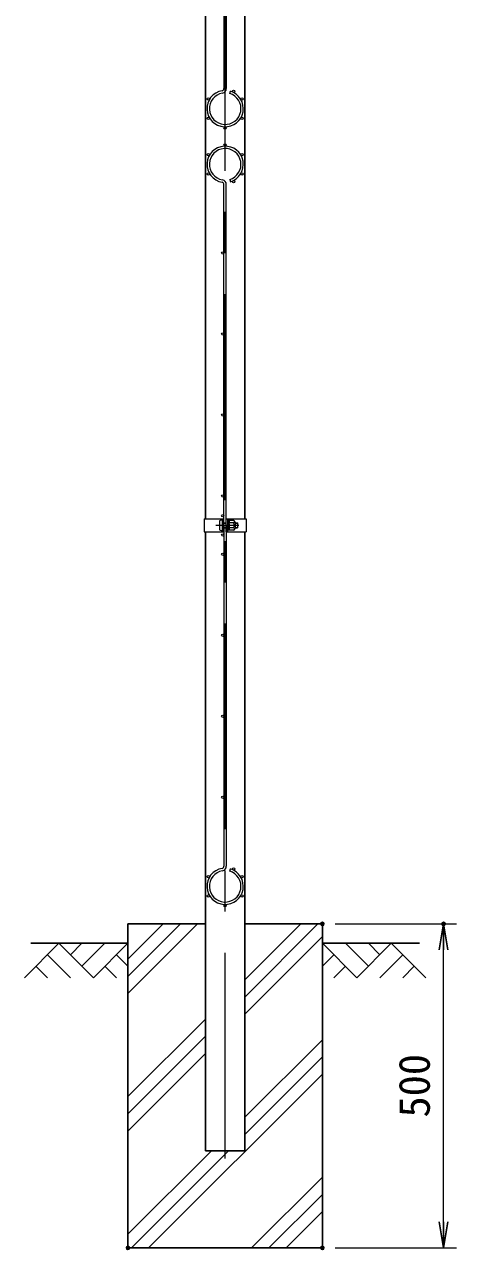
# Model space of a CAD drawing. Units: millimetres, scale not verified. Extents: x -4200 to 4200, y -2970 to 2970.
# Drawn here: x -233 to 434, y -609 to 1282 of the extents above; entities that cross this region are included whole.
import ezdxf
from ezdxf.enums import TextEntityAlignment as Align

# ---------------------------------------------------------------- set-up
doc = ezdxf.new("R2010")
doc.units = ezdxf.units.MM
doc.header["$LTSCALE"] = 10
doc.header["$PDMODE"] = 32
doc.header["$PDSIZE"] = 5
doc.linetypes.add('USER1', pattern=[50.8, 31.75, -6.35, 6.35, -6.35])
for name, color, linetype, lineweight in [('0-3_D-STR1', 1, 'Continuous', 25), ('0-4_D-BMK', 2, 'USER1', 13), ('0-5_D-STR-DIM', 7, 'Continuous', 13), ('0-8_D-STR2', 7, 'Continuous', 13), ('0-9_D-STR3', 3, 'Continuous', 13), ('0-B_D-DCR-HCH', 7, 'Continuous', 13), ('0-C_D-BGD', 7, 'Continuous', 25), ('0-D_D-STR4', 7, 'Continuous', 25)]:
    doc.layers.add(name, color=color, linetype=linetype, lineweight=lineweight)
doc.layers.add('0-6_0', color=7, linetype='Continuous')
doc.layers.add('0-7_Defpoints', color=7, linetype='Continuous')
doc.styles.add('ＭＳ ゴシック', font='')
doc.styles.get('ＭＳ ゴシック').set_extended_font_data('MS Gothic')

# ---------------------------------------------------------------- blocks, each defined once
blk = doc.blocks.new('_Open')
at = {"layer": '0-6_0'}
blk.add_line((-10, 1.667), (0, 0), dxfattribs=at)
blk.add_lwpolyline([(-10, -1.667), (0, 0), (-10, 0)], dxfattribs=at)

msp = doc.modelspace()

# ---------------------------------------------------------------- linework, layer by layer
at = {"layer": '0-3_D-STR1'}
for p, q in [((46.28, 1698.98), (46.28, 518.98)), ((106.78, 518.98), (106.78, 1698.98)), ((46.28, 498.98), (46.28, -456.02)), ((106.78, -456.02), (106.78, 498.98)), ((46.28, -456.02), (106.78, -456.02))]:
    msp.add_line(p, q, dxfattribs=at)
at = {"layer": '0-4_D-BMK'}
for p, q in [((76.53, -468.02), (76.53, 2308.98)), ((62.11, 508.98), (97.85, 508.98))]:
    msp.add_line(p, q, dxfattribs=at)
at = {"layer": '0-5_D-STR-DIM'}
for p, q in [((246.53, -106.02), (433.51, -106.02)), ((413.51, -566.02), (413.51, -146.02)), ((246.53, -606.02), (433.51, -606.02))]:
    msp.add_line(p, q, dxfattribs=at)
at = {"layer": '0-7_Defpoints'}
for p in [(226.53, -106.02), (413.51, -106.02), (-73.47, -606.02), (226.53, -606.02)]:
    msp.add_point(p, dxfattribs=at)
at = {"layer": '0-8_D-STR2'}
for p, q in [((74.73, 1708.98), (74.73, 1183.11)), ((78.33, 1708.98), (78.33, 1183.11)), ((83.5, 1175.36), (84.53, 1178.81)), ((83.5, 1042.6), (84.53, 1039.15)), ((74.73, 508.98), (74.73, 1034.84)), ((78.33, 508.98), (78.33, 1034.84)), ((74.73, 508.98), (74.73, -16.89)), ((78.33, 508.98), (78.33, -16.89)), ((83.5, -24.64), (84.53, -21.19))]:
    msp.add_line(p, q, dxfattribs=at)
for centre in [(89.65, 1178.74), (50.72, 1166.88), (102.34, 1166.88), (50.72, 1137.08), (102.34, 1137.08), (76.53, 1122.18), (76.53, 1095.78), (50.72, 1080.88), (102.34, 1080.88), (50.72, 1051.08), (89.65, 1039.22), (102.34, 1051.08), (72.93, 928.98), (72.93, 803.98), (72.93, 678.98), (72.93, 553.98), (72.93, 523.98), (72.93, 493.98), (72.93, 463.98), (72.93, 338.98), (72.93, 213.98), (72.93, 88.98), (50.72, -33.12), (89.65, -21.26), (102.34, -33.12), (50.72, -62.92), (102.34, -62.92), (76.53, -77.82)]:
    msp.add_circle(centre, 1.8, dxfattribs=at)
for centre, radius, start, end in [((76.53, 1151.98), 28, 99.83934, 73.39579), ((76.53, 1151.98), 24.4, 99.83934, 73.39579), ((71.13, 1183.11), 3.6, 279.83934, 0), ((71.13, 1183.11), 7.2, 279.83934, 0), ((76.53, 1065.98), 28, 286.60421, 260.16066), ((76.53, 1065.98), 24.4, 286.60421, 260.16066), ((71.13, 1034.84), 7.2, 0, 80.16066), ((71.13, 1034.84), 3.6, 0, 80.16066), ((71.13, -16.89), 3.6, 279.83934, 0), ((71.13, -16.89), 7.2, 279.83934, 0), ((76.53, -48.02), 28, 99.83934, 73.39579), ((76.53, -48.02), 24.4, 99.83934, 73.39579)]:
    msp.add_arc(centre, radius, start, end, dxfattribs=at)
at = {"layer": '0-9_D-STR3'}
for p, q in [((43.98, 518.98), (74.73, 518.98)), ((43.98, 518.98), (43.98, 498.98)), ((67.63, 515.48), (67.63, 502.48)), ((72.43, 498.98), (72.43, 518.98)), ((72.43, 516.98), (72.43, 500.98)), ((74.73, 498.98), (74.73, 518.98)), ((74.73, 512.98), (78.33, 512.98)), ((74.73, 512.3), (78.33, 512.3)), ((78.33, 498.98), (78.33, 518.98)), ((78.33, 518.98), (109.08, 518.98)), ((80.63, 498.98), (80.63, 518.98)), ((80.63, 513.48), (81.02, 516.64)), ((80.63, 513.48), (80.63, 504.48)), ((82.78, 516.73), (81.12, 516.73)), ((82.83, 508.98), (82.83, 516.7)), ((89.62, 512.73), (82.83, 512.73)), ((82.93, 516.49), (82.88, 516.66)), ((89.62, 516.49), (82.93, 516.49)), ((92.13, 513.98), (92.13, 503.98)), ((92.13, 512.98), (95.43, 512.98)), ((92.13, 512.3), (95.75, 512.3)), ((95.43, 512.98), (95.43, 504.98)), ((109.08, 518.98), (109.08, 498.98)), ((43.98, 498.98), (74.73, 498.98)), ((74.73, 505.66), (78.33, 505.66)), ((74.73, 504.98), (78.33, 504.98)), ((78.33, 498.98), (109.08, 498.98)), ((80.63, 504.48), (81.02, 501.32)), ((82.76, 501.23), (81.12, 501.23)), ((82.83, 508.98), (82.83, 501.25)), ((89.62, 505.23), (82.83, 505.23)), ((89.62, 501.47), (82.93, 501.47)), ((92.13, 505.66), (95.75, 505.66)), ((92.13, 504.98), (95.43, 504.98))]:
    msp.add_line(p, q, dxfattribs=at)
for centre, radius, start, end in [((81.12, 516.63), 0.1, 90, 173), ((82.78, 516.63), 0.1, 15, 90), ((77.95, 514.61), 5.32, 339.37322, 22.7756), ((62.07, 508.98), 21.19, 0, 10.20031), ((83.86, 508.98), 6.87, 0, 33.09348), ((88.61, 514.61), 2.13, 298.45309, 61.54691), ((85.35, 509.72), 8, 32.13463, 57.68315), ((87.93, 508.98), 8.5, 331.92751, 28.07249), ((81.12, 501.33), 0.1, 187, 270), ((82.76, 501.33), 0.1, 270, 337.2244), ((77.95, 503.35), 5.32, 337.2244, 20.62678), ((62.07, 508.98), 21.19, 349.79969, 0), ((83.86, 508.98), 6.87, 326.90652, 0), ((88.61, 503.35), 2.13, 298.45309, 61.54691), ((85.35, 508.23), 8, 302.31685, 327.86537)]:
    msp.add_arc(centre, radius, start, end, dxfattribs=at)
for centre, start_param, end_param in [((72.43, 515.48), 1.5707963, 3.1415927), ((72.43, 502.48), 3.1415927, 4.712389)]:
    msp.add_ellipse(centre, major_axis=(4.8, 0), ratio=0.3125, start_param=start_param, end_param=end_param, dxfattribs=at)
at = {"layer": '0-B_D-DCR-HCH'}
for p, q in [((-73.47, -213.54), (34.05, -106.02)), ((-73.47, -187.02), (7.53, -106.02)), ((-73.47, -160.51), (-18.99, -106.02)), ((106.78, -218.9), (219.66, -106.02)), ((106.78, -192.39), (193.15, -106.02)), ((106.78, -245.42), (226.53, -125.67)), ((-179.9, -136.02), (-233.11, -189.23)), ((-179.9, -136.02), (-126.68, -189.23)), ((-162.16, -153.76), (-144.42, -136.02)), ((-144.42, -171.5), (-108.95, -136.02)), ((-126.68, -189.23), (-73.47, -136.02)), ((279.74, -189.23), (226.53, -136.02)), ((297.48, -171.5), (262, -136.02)), ((332.95, -136.02), (279.74, -189.23)), ((315.31, -153.85), (297.48, -136.02)), ((332.95, -136.02), (386.16, -189.23)), ((-197.63, -153.76), (-162, -189.23)), ((-91.21, -153.76), (-73.47, -171.41)), ((244.27, -153.76), (226.53, -171.41)), ((350.69, -153.76), (315.05, -189.23)), ((-215.37, -171.5), (-197.55, -189.23)), ((-108.95, -171.5), (-91.13, -189.23)), ((262, -171.5), (244.18, -189.23)), ((368.43, -171.5), (350.61, -189.23)), ((-73.47, -372.64), (46.28, -252.89)), ((-73.47, -399.15), (46.28, -279.4)), ((106.78, -404.52), (226.53, -284.77)), ((-73.47, -425.67), (46.28, -305.92)), ((106.78, -431.04), (226.53, -311.29)), ((-41.69, -606.02), (226.53, -337.8)), ((-73.47, -584.77), (55.28, -456.02)), ((-68.21, -606.02), (81.79, -456.02)), ((117.41, -606.02), (226.53, -496.9)), ((143.93, -606.02), (226.53, -523.42)), ((170.44, -606.02), (226.53, -549.94))]:
    msp.add_line(p, q, dxfattribs=at)
at = {"layer": '0-C_D-BGD'}
for p, q in [((-223.47, -136.02), (-73.47, -136.02)), ((376.53, -136.02), (226.53, -136.02))]:
    msp.add_line(p, q, dxfattribs=at)
at = {"layer": '0-D_D-STR4'}
for p, q in [((-73.47, -106.02), (-73.47, -606.02)), ((46.28, -106.02), (-73.47, -106.02)), ((226.53, -106.02), (106.78, -106.02)), ((226.53, -106.02), (226.53, -606.02)), ((226.53, -606.02), (-73.47, -606.02))]:
    msp.add_line(p, q, dxfattribs=at)

# ---------------------------------------------------------------- block references
at = {"layer": '0-5_D-STR-DIM', "xscale": 4, "yscale": 4}
for p, rotation in [((413.51, -106.02), 90), ((413.51, -606.02), 270)]:
    msp.add_blockref('_Open', p, dxfattribs=dict(at, rotation=rotation))

# ---------------------------------------------------------------- texts
at = {"layer": '0-5_D-STR-DIM', "style": 'ＭＳ ゴシック'}
msp.add_text('500', height=48.09, rotation=90, dxfattribs=at).set_placement((406.76, -404.9), align=Align.BOTTOM_LEFT)

doc.saveas('drawing.dxf')
